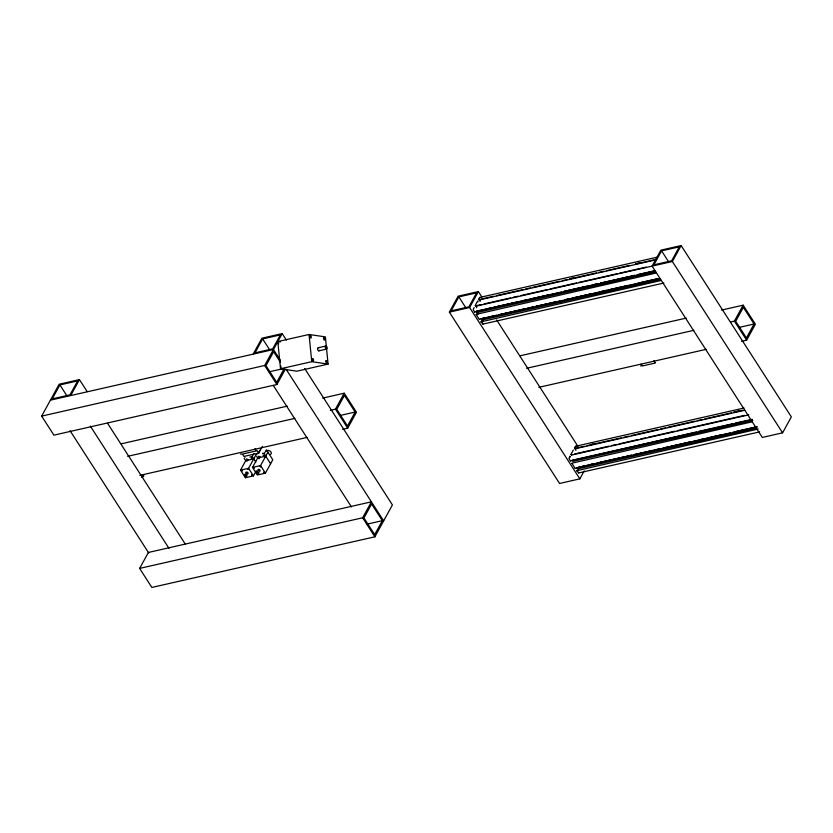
<?xml version="1.0" encoding="UTF-8"?>
<svg xmlns="http://www.w3.org/2000/svg" width="833" height="833" viewBox="0 0 833 833"><rect width="100%" height="100%" fill="white"/><g stroke="black" fill="none" stroke-linecap="round" stroke-linejoin="round"><path stroke-width="1.25" d="M263.634 456.14L264.821 456.12M258.542 453.131L260.135 449.872M285.053 369.717L276.91 384.523L53.895 435.149L41.65 416.115L59.185 384.221L79.458 379.619L87.184 391.625M59.903 384.929L52.229 398.882L69.972 394.852L77.646 380.9L59.903 384.929L66.921 395.842M70.69 395.56L79.458 379.619M253.159 354.14L261.926 338.198L282.2 333.596L286.417 340.145M262.645 338.906L254.981 352.859L272.714 348.829L280.388 334.876L262.645 338.906L269.663 349.818M139.621 568.408L148.389 552.456L371.403 501.83L362.636 517.782L139.621 568.408L151.866 587.442L374.881 536.816L392.416 504.923L304.67 368.509M41.65 416.115L264.665 365.489L282.2 333.596M284.365 368.384L276.702 382.337L265.977 365.677L273.651 351.724L280.346 362.136M256.325 470.645L253.451 475.872L245.391 477.705L240.518 470.135L245.693 460.711L253.753 458.889M249.921 457.025L252.222 456.505L253.867 453.516M240.518 470.135L248.578 468.302L255.95 454.901M258.699 453.09L257.168 450.715L242.403 454.068L243.934 456.442L258.699 453.09L262.395 446.363M245.391 477.705L246.537 475.612M270.6 463.742L264.196 453.787L266.393 449.799L272.787 459.754L265.425 473.154L257.355 474.987L252.493 467.417L257.668 458.004L265.727 456.172M252.493 467.417L260.552 465.585L267.924 452.184M330.389 410.305L335.46 409.159L344.227 393.207L356.472 412.241L347.705 428.193L342.634 429.339M355.16 412.054L347.486 426.007L336.771 409.347L344.446 395.394L355.16 412.054L339.947 415.5M584.225 470.884L579.841 478.86L559.568 483.463L449.351 312.136L458.119 296.184L478.392 291.581L481.901 297.037M458.837 296.892L451.163 310.844L468.906 306.825L476.57 292.872L458.837 296.892L465.855 307.804M449.351 312.136L469.625 307.533L478.392 291.581M474.123 307.481L473.206 309.616L474.581 312.094M475.258 305.409L477.569 301.202M478.715 299.13L479.756 297.443L657.164 257.168M475.279 305.617L475.695 306.252L476.434 305.659L476.643 307.773M478.736 299.339L479.142 299.974L479.558 299.203M474.706 312.115L480.068 310.428M476.153 314.364L656.383 272.985M480.974 321.85L661.204 280.471M482.796 319.351L482.588 322.215M382.337 520.677L374.663 534.63L363.948 517.97L371.622 504.017L382.337 520.677L367.134 524.124M661.579 250.868L653.905 264.821L671.648 260.802L679.322 246.849L661.579 250.868L668.597 261.781M475.695 306.252L672.366 261.51L681.134 245.558L791.35 416.885L782.583 432.837L762.31 437.44L652.093 266.112L660.861 250.16L681.134 245.558M569.876 456.317L568.96 458.462L570.334 460.941M571.011 454.256L573.323 450.049M574.468 447.977L575.509 446.28L744.046 408.024M571.032 454.454L571.438 455.099L571.959 454.152M574.489 448.175L574.895 448.82L575.634 448.227L575.853 450.33M570.459 460.951L696.398 432.004M571.907 463.2L752.137 421.821M575.28 468.448L583.173 466.188M576.728 470.697L758.217 429.026M578.133 468.948L578.55 468.188M730.583 321.986L734.383 321.121L743.151 305.17L755.396 324.214L746.639 340.156L741.568 341.311M754.084 324.016L746.42 337.969L735.706 321.319L743.369 307.356L754.084 324.016L738.881 327.473M246.412 472.748L247.391 472.769M259.469 470.635L259.094 469.874L258.397 470.27M482.953 323.943L480.995 322.059M578.706 472.79L576.748 470.905M248.536 459.42L247.037 460.243M251.847 458.535L251.983 459.17L253.211 458.504M259.032 456.901L259.167 457.546L260.396 456.88M246.63 461.034L247.266 461.045M264.988 456.869L265.623 456.88M262.812 453.267L263.405 453.183L262.801 453.735M247.109 458.931L246.318 459.118M251.899 457.848L251.108 458.025M259.084 456.224L258.292 456.401M263.874 455.13L263.082 455.318M267.83 453.537L267.914 452.975M277.816 341.561L309.043 334.481L325.391 336.886L328.087 364.094L296.871 371.185L280.523 368.78L277.816 341.561L280.336 341.936M569.533 278.784L573.333 277.92M635.423 263.832L640.494 262.676M481.151 299.099L493.823 296.215M496.364 295.642L522.968 289.603M525.508 289.03L530.569 287.874M533.11 287.302L559.714 281.262M562.254 280.69L567.325 279.534M569.855 278.961L596.459 272.922M599 272.349L604.071 271.194M606.601 270.621L629.415 265.446M635.746 263.999L656.019 259.396M479.142 299.974L656.539 259.698M50.417 400.163L273.432 349.537L280.461 360.45M476.434 305.659L481.505 304.514M484.035 303.93L510.65 297.891M513.18 297.319L518.251 296.173M520.781 295.59L547.396 289.551M549.926 288.978L576.54 282.939M579.07 282.366L617.086 273.734M619.627 273.162L646.231 267.112M486.399 308.991L491.491 307.804M494 307.262L499.092 306.075M501.612 305.534L516.814 302.087M523.145 300.651L528.237 299.453M530.756 298.922L549.759 294.611M563.702 291.446L586.505 286.26M592.867 284.792L597.927 283.636M600.447 283.105L627.072 277.025M629.592 276.483L634.684 275.296M637.193 274.755L653.666 271.017M476.289 311.25L561.359 292.081M563.899 291.508L598.104 283.741M600.645 283.168L634.861 275.4M637.391 274.817L653.863 271.079M476.466 311.355L655.207 271.079M318.237 347.746L325.838 346.018M476.538 311.646L477.122 312.552L655.79 271.985M318.893 350.828L326.494 349.1A1.583 0.895 77.2 0 0 326.765 346.643A1.583 0.895 77.2 0 0 325.245 346.924A1.583 0.895 77.2 0 0 326.494 349.1M479.818 319.07L484.889 317.925M491.22 316.488L496.312 315.291M498.821 314.759L525.456 308.679M527.966 308.137L533.058 306.95M535.577 306.419L554.58 302.098M564.722 299.797L569.803 298.61M572.323 298.079L577.415 296.881M579.924 296.35L591.326 293.757M601.468 291.456L606.559 290.269M609.069 289.728L628.072 285.417M638.213 283.116L658.486 278.514M481.11 318.747L496.489 315.395M499.029 314.822L533.235 307.054M535.775 306.482L562.379 300.442M564.92 299.859L658.684 278.576M481.287 318.852L660.028 278.576M559.651 301.827L562.181 301.254M481.359 319.133L481.943 320.039L660.611 279.482M280.523 368.78L311.75 361.689L328.087 364.094M269.163 371.83L283.105 368.675M482.713 324.162L663.922 283.022M121.202 443.833L287.198 406.15M322.683 398.101L344.227 393.207M520.136 355.795L686.132 318.123M721.617 310.063L743.151 305.17M127.647 456.328L294.903 418.364M526.571 368.29L693.837 330.326M139.892 475.362L307.158 437.398M538.826 387.335L706.082 349.36M655.373 363.021L642.451 365.958L641.087 364.198M590.524 444.603L595.585 443.448M733.706 412.096L738.777 410.95M575.634 448.227L584.506 446.217M587.046 445.634L621.251 437.866M623.792 437.294L628.863 436.148M631.393 435.565L658.008 429.526M660.538 428.953L665.609 427.808M668.139 427.225L694.753 421.186M697.283 420.613L702.354 419.457M704.885 418.884L731.499 412.845M734.029 412.273L742.901 410.252M574.895 448.82L744.692 410.273M574.718 453.933L608.933 446.165M611.474 445.593L616.535 444.437M619.075 443.864L638.078 439.543M640.608 438.97L645.679 437.825M648.22 437.242L674.824 431.202M677.364 430.63L744.515 415.386M571.438 455.099L748.846 414.824M698.731 431.369L733.144 423.664M735.477 423.029L752.147 419.353M572.219 460.191L752.22 419.634M752.803 420.55L572.875 461.388L572.292 460.482M589.535 464.71L594.595 463.565M597.115 463.023L623.74 456.942M626.26 456.411L631.352 455.224M633.861 454.683L652.864 450.372M655.404 449.799L660.496 448.602M663.006 448.071L668.097 446.884M670.607 446.342L689.62 442.031M699.751 439.73L704.843 438.533M707.352 438.002L722.565 434.545M736.497 431.39L756.77 426.788M578.3 467.407L594.772 463.658M597.313 463.086L631.529 455.318M634.059 454.745L660.673 448.706M663.203 448.133L730.364 432.889M732.894 432.306L756.968 426.84M577.04 467.688L757.041 427.131M756.364 428.329L577.696 468.885L577.113 467.979M578.466 472.998L759.675 431.869M640.515 365.979L642.014 365.448M241.58 454.006L240.487 454.068M479.756 297.443L480.349 297.777M575.509 446.28L576.103 446.623M259.459 458.608L258.563 458.587M653.988 361.095L654.936 362.511L653.957 361.053M734.383 321.121L746.639 340.156M672.366 261.51L782.583 432.837M496.645 319.955L578.071 446.54M477.694 301.223L478.111 301.858M570.001 456.338L570.407 456.973M481.266 321.319L481.984 322.444M577.019 470.166L577.738 471.291M476.174 314.562L479.402 319.591M571.927 463.408L575.155 468.427M469.625 307.533L579.841 478.86M335.46 409.159L347.705 428.193M286.073 369.186L383.649 520.864M264.665 365.489L276.91 384.523M362.636 517.782L374.881 536.816M273.516 385.794L351.443 506.922M256.647 456.411L257.668 458.004M260.552 465.585L265.425 473.154M252.222 456.505L255.846 462.128M244.163 458.337L245.693 460.711M248.578 468.302L253.451 475.872M107.54 423.268L185.467 544.397M90.349 426.121L168.974 548.343M70.076 430.723L148.701 552.945M479.891 299.38L480.1 301.494M481.943 320.039L482.151 322.152M477.559 312.614L477.746 314.447M477.122 312.552L477.33 314.655M309.043 334.481L311.75 361.689M246.172 473.467A1.239 0.864 28.8 0 1 246.381 472.072A1.239 0.864 28.8 0 1 248.099 473.029A1.239 0.864 28.8 0 1 247.005 473.925M257.834 470.26A1.239 0.864 28.8 0 1 258.532 469.323A1.239 0.864 28.8 0 1 260 470.145A1.239 0.864 28.8 0 1 259.563 471.228M266.498 450.955A2.738 1.895 28.8 0 1 270.517 451.476A2.738 1.895 28.8 0 1 270.069 454.547M278.618 344.091A1.26 0.718 77.2 0 1 278.607 343.165M281.148 367.634A1.26 0.718 77.2 0 1 280.888 366.124M319.424 350.266A1.583 0.895 77.2 0 1 318.248 350.568A1.583 0.895 77.2 0 1 317.654 348.538A1.583 0.895 77.2 0 1 318.727 347.871M142.964 475.435A1.583 0.698 -32.8 0 1 143.692 476.143A1.583 0.698 -32.8 0 1 141.87 477.424M482.026 318.706A1.041 0.594 77.2 0 1 481.745 318.57M241.414 470.53L242.309 470.926L241.455 470.447M245.204 474.945L246.339 475.456L245.204 474.945M245.266 476.528L246.172 476.924L245.266 476.528M247.797 469.083L248.703 469.479L247.797 469.083M251.649 475.081L252.555 475.476L251.649 475.081M253.378 467.813L254.284 468.219L253.43 467.729M257.178 472.238L258.313 472.738L257.178 472.238M257.241 473.81L258.147 474.206L257.241 473.81M259.771 466.365L260.677 466.761L259.771 466.365M263.624 472.363L264.53 472.759L263.624 472.363M256.96 454.693L256.949 454.683M244.985 457.411L244.975 457.4M256.012 450.549L255.023 449.081L256.012 450.549M244.777 475.424A1.239 0.864 28.8 0 0 246.797 475.903A1.239 0.864 28.8 0 0 245.756 474.279A1.239 0.864 28.8 0 0 244.777 475.424M256.751 472.707A1.239 0.864 28.8 0 0 258.771 473.186A1.239 0.864 28.8 0 0 257.73 471.561A1.239 0.864 28.8 0 0 256.751 472.707M309.824 336.084A1.26 0.718 77.2 0 0 310.657 338.031A1.26 0.718 77.2 0 0 311.115 336.272A1.26 0.718 77.2 0 0 309.824 336.084M323.61 338.104A1.26 0.718 77.2 0 0 324.443 340.062A1.26 0.718 77.2 0 0 324.901 338.302A1.26 0.718 77.2 0 0 323.61 338.104M312.104 359.033A1.26 0.718 77.2 0 0 312.937 360.991A1.26 0.718 77.2 0 0 313.395 359.231A1.26 0.718 77.2 0 0 312.104 359.033M325.901 361.064A1.26 0.718 77.2 0 0 326.723 363.011A1.26 0.718 77.2 0 0 327.182 361.251A1.26 0.718 77.2 0 0 325.901 361.064"/></g></svg>
